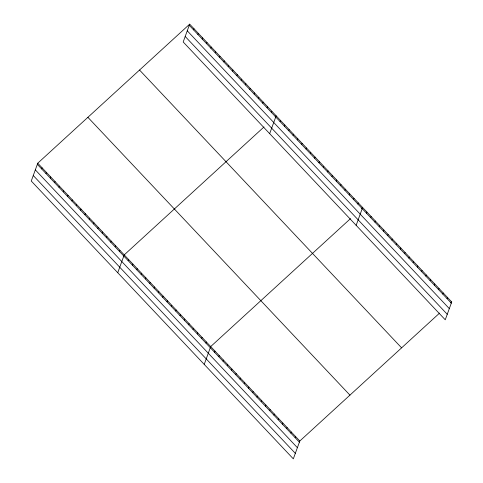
<?xml version="1.0" encoding="UTF-8"?>
<svg xmlns="http://www.w3.org/2000/svg" width="483" height="483" viewBox="0 0 483 483"><rect width="100%" height="100%" fill="white"/><g stroke="black" fill="none" stroke-linecap="round" stroke-linejoin="round"><path stroke-width="0.72" d="M189.68 24.15L183.19 41.979L445.248 319.794L451.738 301.966L189.68 24.15L37.752 163.206L31.262 181.034L293.32 458.85L299.81 441.021L439.584 313.087M41.653 168.947L42.075 167.788M45.976 173.536L46.398 172.371M50.298 178.118L50.721 176.959M54.627 182.701L55.044 181.542M58.95 187.283L59.373 186.124M63.273 191.872L63.696 190.707M67.596 196.454L68.018 195.295M71.919 201.037L72.341 199.877M76.242 205.619L76.664 204.46M80.57 210.202L80.993 209.042M84.893 214.79L85.316 213.631M89.216 219.373L89.639 218.213M93.539 223.955L93.962 222.796M97.862 228.537L98.284 227.378M102.191 233.126L102.613 231.967M106.514 237.708L106.936 236.549M110.836 242.291L111.259 241.132M193.58 29.892L194.003 28.732M115.159 246.873L115.582 245.714M197.903 34.48L198.326 33.315M119.482 251.462L119.905 250.303M202.226 39.063L202.649 37.903M117.743 272.714L124.228 254.885L264.002 126.951M206.555 43.645L206.978 42.486M128.134 260.627L128.556 259.468M210.878 48.228L211.3 47.068M132.457 265.209L132.879 264.05M215.201 52.816L215.623 51.651M136.78 269.798L137.202 268.633M219.524 57.399L219.946 56.239M141.102 274.38L141.525 273.221M223.846 61.981L224.269 60.822M145.425 278.963L145.848 277.803M228.175 66.563L228.598 65.404M149.754 283.545L150.177 282.386M232.498 71.152L232.921 69.987M154.077 288.134L154.5 286.968M236.821 75.734L237.244 74.575M158.4 292.716L158.822 291.557M241.144 80.317L241.566 79.158M162.723 297.299L163.145 296.139M245.467 84.899L245.889 83.74M167.046 301.881L167.468 300.722M249.796 89.488L250.212 88.323M171.374 306.47L171.797 305.304M254.118 94.07L254.541 92.911M175.697 311.052L176.12 309.893M258.441 98.653L258.864 97.494M180.02 315.634L180.443 314.475M262.764 103.235L263.187 102.076M184.343 320.217L184.766 319.058M267.087 107.824L267.51 106.658M188.666 324.805L189.088 323.64M271.416 112.406L271.832 111.247M192.995 329.388L193.411 328.229M269.671 133.658L276.161 115.829L275.147 116.753M197.318 333.97L197.74 332.811M280.062 121.571L280.484 120.412M201.64 338.553L202.063 337.394M284.384 126.16L284.807 124.994M205.963 343.141L206.386 341.976M288.707 130.742L289.13 129.583M204.218 364.393L210.709 346.565L350.483 218.63M293.03 135.325L293.453 134.165M214.53 352.222L214.953 351.063M297.359 139.907L297.782 138.748M218.775 356.72L219.197 355.56M301.682 144.489L302.104 143.33M223.019 361.218L223.442 360.058M306.005 149.078L306.427 147.919M227.258 365.716L227.68 364.556M231.502 370.213L231.925 369.054M310.327 153.66L310.75 152.501M235.746 374.711L236.169 373.552M314.65 158.243L315.073 157.084M239.991 379.209L240.413 378.05M318.979 162.825L319.402 161.666M244.229 383.707L244.652 382.548M323.302 167.414L323.725 166.255M248.473 388.205L248.896 387.046M327.625 171.996L328.048 170.837M252.718 392.703L253.14 391.544M331.948 176.579L332.37 175.42M256.962 397.201L257.385 396.042M336.271 181.161L336.693 180.002M261.2 401.699L261.623 400.54M340.6 185.75L341.016 184.591M265.445 406.197L265.867 405.038M344.922 190.332L345.345 189.173M269.689 410.695L270.112 409.536M349.245 194.915L349.668 193.755M273.933 415.193L274.356 414.034M353.568 199.497L353.991 198.338M278.172 419.691L278.594 418.532M357.891 204.086L358.314 202.92M282.416 424.189L282.839 423.03M356.146 225.338L362.636 207.509L361.628 208.433M286.661 428.687L287.083 427.527M366.458 213.166L366.881 212.007M290.905 433.185L291.327 432.025M370.702 217.664L371.125 216.505M295.143 437.683L295.566 436.523M374.947 222.162L375.369 221.003M379.185 226.66L379.608 225.501M383.43 231.158L383.852 229.999M387.674 235.656L388.097 234.496M391.918 240.154L392.341 238.994M396.157 244.652L396.579 243.492M400.401 249.15L400.824 247.99M404.645 253.647L405.068 252.488M408.89 258.145L409.312 256.986M413.134 262.643L413.551 261.484M417.372 267.141L417.795 265.982M421.617 271.639L422.039 270.48M425.861 276.137L426.284 274.978M430.105 280.635L430.522 279.476M434.344 285.133L434.766 283.974M438.588 289.631L439.011 288.472M442.833 294.129L443.255 292.97M447.077 298.627L447.493 297.468M450.724 302.889L451.738 301.966M189.258 25.309L451.315 303.125M187.253 30.809L449.317 308.625M185.194 36.479L447.252 314.294M139.545 70.041L401.602 347.851M87.888 117.315L349.946 395.13M37.752 163.206L299.81 441.021M37.33 164.365L299.388 442.18M35.325 169.865L297.383 447.681M33.261 175.534L295.324 453.35"/></g></svg>
